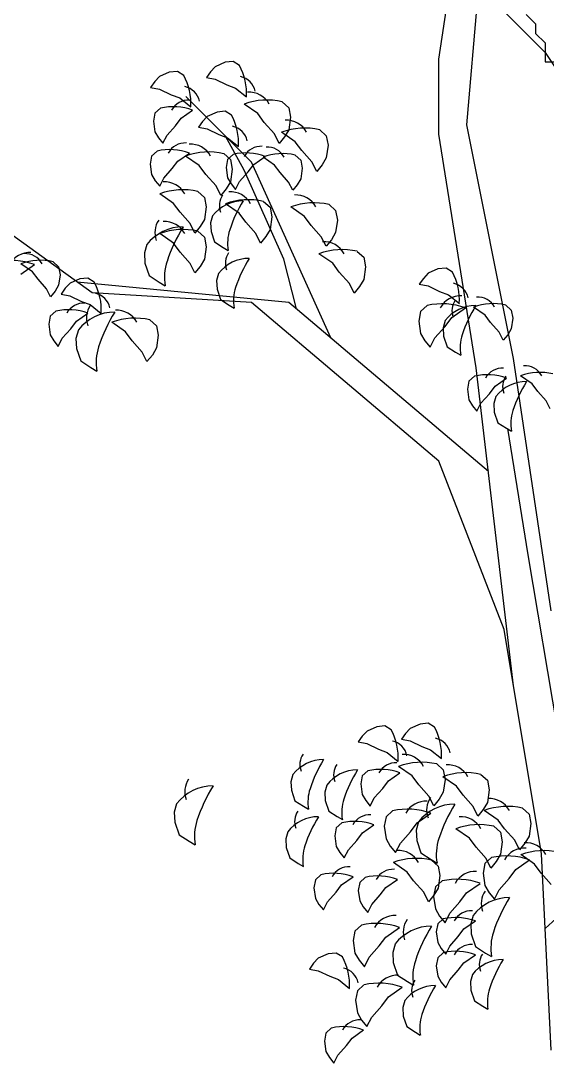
# Model space of a CAD drawing. Header units: metres. Extents: x 368 to 3789, y -155 to 1148.
# Drawn here: x 2213.16 to 2218.83, y 520.24 to 531.48 of the extents above; entities that cross this region are included whole.
import ezdxf

# ---------------------------------------------------------------- set-up
doc = ezdxf.new("R2010")
doc.units = ezdxf.units.M

# ---------------------------------------------------------------- blocks, each defined once
blk = doc.blocks.new('A$C09CF175E')
at = {"color": 45}
for p, q in [((1978.5, 4080.9), (2095.8, 4854.1)), ((2048.9, 3916.9), (2119.2, 4737)), ((1978.5, 3893.5), (1978.5, 4080.9)), ((1509.6, 3823.2), (1345.5, 3987.2)), ((2072.3, 3307.7), (1978.5, 3893.5)), ((2166.1, 3331.1), (2048.9, 3916.9)), ((1491.7, 3803.2), (1444.5, 3888.2)), ((1708.3, 3382.7), (1509.6, 3823.2)), ((1111, 3495.1), (688.9, 3799.7)), ((1591, 3580.1), (1491.7, 3803.2)), ((1622.3, 3455.6), (1591, 3580.1)), ((1603.4, 3471.7), (1073.3, 3522.3)), ((1509.6, 3471.7), (1111, 3495.1)), ((1978.5, 3073.4), (1509.6, 3471.7)), ((2102.9, 3048), (1603.4, 3471.7)), ((2259.9, 2698.5), (2166.1, 3331.1)), ((2166.1, 2511), (2072.3, 3307.7)), ((2202.8, 2838.9), (2151.3, 3155.3)), ((2142.6, 2651.6), (1978.5, 3073.4)), ((2276.5, 2397.4), (2202.8, 2838.9)), ((2236.4, 2089.3), (2142.6, 2651.6)), ((2259.9, 1597.2), (2236.4, 2089.3)), ((2245.3, 1902.3), (2424, 2065.8))]:
    blk.add_line(p, q, dxfattribs=at)
at = {"color": 74}
for p, q in [((1463.7, 4075.1), (1443.3, 4073.2)), ((1479.6, 4065.3), (1463.7, 4075.1)), ((1324.1, 4050.2), (1303.7, 4048.3)), ((1340, 4040.4), (1324.1, 4050.2)), ((1406.8, 4049.7), (1396.6, 4035)), ((1418.9, 4062.3), (1406.8, 4049.7)), ((1443.3, 4073.2), (1418.9, 4062.3)), ((1267.3, 4024.8), (1257.1, 4010.1)), ((1279.4, 4037.4), (1267.3, 4024.8)), ((1303.7, 4048.3), (1279.4, 4037.4)), ((1396.6, 4035), (1418.7, 4030.9)), ((1418.7, 4030.9), (1447.6, 4016.9)), ((1257.1, 4010.1), (1279.2, 4006)), ((1279.2, 4006), (1308.1, 3992)), ((1447.6, 4016.9), (1469.6, 4008.7)), ((1469.6, 4008.7), (1496.9, 3986.4)), ((1308.1, 3992), (1330, 3983.8)), ((1330, 3983.8), (1357.3, 3961.5)), ((1586.7, 3974.4), (1603.1, 3959.5)), ((1267.9, 3945.7), (1264.1, 3925.6)), ((1281.7, 3958.3), (1267.9, 3945.7)), ((1333.3, 3933.1), (1362.3, 3953.2)), ((1423.3, 3948.7), (1399, 3937.8)), ((1443.7, 3950.6), (1423.3, 3948.7)), ((1459.6, 3940.8), (1443.7, 3950.6)), ((1525.4, 3944.6), (1491, 3968.5)), ((1541.8, 3922.1), (1525.4, 3944.6)), ((1603.1, 3959.5), (1607.6, 3935.6)), ((1264.1, 3925.6), (1267.9, 3899.1)), ((1319.5, 3914.2), (1333.3, 3933.1)), ((1386.9, 3925.2), (1376.7, 3910.5)), ((1399, 3937.8), (1386.9, 3925.2)), ((1567.3, 3893.8), (1541.8, 3922.1)), ((1607.6, 3935.6), (1603.1, 3904.2)), ((1267.9, 3899.1), (1276.7, 3884)), ((1298.1, 3890.3), (1319.5, 3914.2)), ((1376.7, 3910.5), (1398.8, 3906.4)), ((1398.8, 3906.4), (1427.7, 3892.4)), ((1427.7, 3892.4), (1449.6, 3884.2)), ((1579.2, 3869.9), (1567.3, 3893.8)), ((1619.2, 3874.3), (1584.8, 3898.2)), ((1603.1, 3904.2), (1592.7, 3886.3)), ((1680.5, 3904.1), (1696.9, 3889.2)), ((1276.7, 3884), (1288, 3870.2)), ((1288, 3870.2), (1298.1, 3890.3)), ((1449.6, 3884.2), (1476.9, 3861.9)), ((1592.7, 3886.3), (1579.2, 3869.9)), ((1635.6, 3851.9), (1619.2, 3874.3)), ((1696.9, 3889.2), (1701.4, 3865.3)), ((1273.4, 3850.8), (1259.6, 3838.3)), ((1325.1, 3825.7), (1354, 3845.8)), ((1440.2, 3844.3), (1456.7, 3829.3)), ((1463.6, 3842.6), (1449.8, 3830)), ((1619.1, 3840.7), (1632.9, 3828.1)), ((1661.1, 3823.5), (1635.6, 3851.9)), ((1701.4, 3865.3), (1696.9, 3833.9)), ((1259.6, 3838.3), (1255.8, 3818.1)), ((1255.8, 3818.1), (1259.6, 3791.7)), ((1311.2, 3806.8), (1325.1, 3825.7)), ((1378.9, 3814.4), (1344.6, 3838.3)), ((1395.4, 3792), (1378.9, 3814.4)), ((1449.8, 3830), (1446, 3809.9)), ((1456.7, 3829.3), (1461.2, 3805.4)), ((1501.4, 3798.6), (1515.2, 3817.4)), ((1515.2, 3817.4), (1544.2, 3837.6)), ((1567.5, 3815.6), (1538.5, 3835.7)), ((1581.3, 3796.7), (1567.5, 3815.6)), ((1632.9, 3828.1), (1636.7, 3808)), ((1673, 3799.6), (1661.1, 3823.5)), ((1686.5, 3816), (1673, 3799.6)), ((1696.9, 3833.9), (1686.5, 3816)), ((1259.6, 3791.7), (1268.4, 3776.6)), ((1289.8, 3782.9), (1311.2, 3806.8)), ((1420.8, 3763.6), (1395.4, 3792)), ((1446, 3809.9), (1449.8, 3783.5)), ((1461.2, 3805.4), (1456.7, 3774)), ((1480, 3774.6), (1501.4, 3798.6)), ((1602.7, 3772.8), (1581.3, 3796.7)), ((1636.7, 3808), (1632.9, 3781.6)), ((1268.4, 3776.6), (1279.7, 3762.8)), ((1279.7, 3762.8), (1289.8, 3782.9)), ((1432.8, 3739.7), (1420.8, 3763.6)), ((1456.7, 3774), (1446.2, 3756.1)), ((1449.8, 3783.5), (1458.6, 3768.4)), ((1458.6, 3768.4), (1469.9, 3754.5)), ((1469.9, 3754.5), (1480, 3774.6)), ((1612.8, 3752.7), (1602.7, 3772.8)), ((1624.1, 3766.5), (1612.8, 3752.7)), ((1632.9, 3781.6), (1624.1, 3766.5)), ((1314.2, 3719.8), (1279.8, 3743.7)), ((1375.5, 3749.6), (1391.9, 3734.7)), ((1446.2, 3756.1), (1432.8, 3739.7)), ((1330.6, 3697.3), (1314.2, 3719.8)), ((1391.9, 3734.7), (1396.4, 3710.8)), ((1396.4, 3710.8), (1391.9, 3679.4)), ((1478.6, 3694.9), (1444.2, 3718.8)), ((1539.9, 3724.7), (1556.4, 3709.8)), ((1556.4, 3709.8), (1560.9, 3685.9)), ((1642.6, 3686.8), (1608.2, 3710.7)), ((1703.9, 3716.7), (1720.4, 3701.8)), ((1356, 3669), (1330.6, 3697.3)), ((1412.2, 3688.6), (1407.1, 3671)), ((1495.1, 3672.4), (1478.6, 3694.9)), ((1560.9, 3685.9), (1556.4, 3654.5)), ((1659.1, 3664.4), (1642.6, 3686.8)), ((1720.4, 3701.8), (1724.9, 3677.9)), ((1368, 3645), (1356, 3669)), ((1381.4, 3661.5), (1368, 3645)), ((1391.9, 3679.4), (1381.4, 3661.5)), ((1407.1, 3671), (1408.4, 3649.6)), ((1520.5, 3644.1), (1495.1, 3672.4)), ((1684.5, 3636), (1659.1, 3664.4)), ((1724.9, 3677.9), (1720.4, 3646.5)), ((1314.2, 3620.1), (1279.8, 3644.1)), ((1375.5, 3650), (1391.9, 3635.1)), ((1391.9, 3635.1), (1396.4, 3611.2)), ((1408.4, 3649.6), (1417.2, 3623.2)), ((1532.4, 3620.1), (1520.5, 3644.1)), ((1545.9, 3636.6), (1532.4, 3620.1)), ((1556.4, 3654.5), (1545.9, 3636.6)), ((1696.5, 3612.1), (1684.5, 3636)), ((1720.4, 3646.5), (1709.9, 3628.5)), ((1247.3, 3616.3), (1241.3, 3595.4)), ((1330.6, 3597.7), (1314.2, 3620.1)), ((1396.4, 3611.2), (1391.9, 3579.8)), ((1417.2, 3623.2), (1438.6, 3609.3)), ((1438.6, 3609.3), (1451.2, 3601.8)), ((1709.9, 3628.5), (1696.5, 3612.1)), ((1241.3, 3595.4), (1242.8, 3570)), ((1356, 3569.3), (1330.6, 3597.7)), ((1391.9, 3579.8), (1381.4, 3561.9)), ((1713, 3569.7), (1678.6, 3593.6)), ((1774.3, 3599.5), (1790.7, 3584.6)), ((1790.7, 3584.6), (1795.2, 3560.7)), ((931.9, 3542.6), (966.2, 3566.5)), ((961.1, 3548.4), (932.2, 3568.5)), ((1012.7, 3573.6), (1026.6, 3561)), ((1026.6, 3561), (1030.4, 3540.9)), ((1242.8, 3570), (1253.2, 3538.6)), ((1368, 3545.4), (1356, 3569.3)), ((1381.4, 3561.9), (1368, 3545.4)), ((1729.4, 3547.2), (1713, 3569.7)), ((1795.2, 3560.7), (1790.7, 3529.3)), ((1976.5, 3555.3), (1952.2, 3544.4)), ((1996.9, 3557.2), (1976.5, 3555.3)), ((2012.8, 3547.3), (1996.9, 3557.2)), ((975, 3529.5), (961.1, 3548.4)), ((996.4, 3505.6), (975, 3529.5)), ((1030.4, 3540.9), (1026.6, 3514.4)), ((1079.5, 3530.4), (1055.1, 3519.5)), ((1099.8, 3532.3), (1079.5, 3530.4)), ((1115.7, 3522.4), (1099.8, 3532.3)), ((1253.2, 3538.6), (1278.7, 3522.2)), ((1427.1, 3544.1), (1422.1, 3526.5)), ((1422.1, 3526.5), (1423.4, 3505.1)), ((1754.8, 3518.9), (1729.4, 3547.2)), ((1790.7, 3529.3), (1780.3, 3511.4)), ((1940.1, 3531.8), (1929.9, 3517.1)), ((1952.2, 3544.4), (1940.1, 3531.8)), ((1006.5, 3485.5), (996.4, 3505.6)), ((1026.6, 3514.4), (1017.8, 3499.3)), ((1043, 3506.8), (1032.8, 3492.2)), ((1055.1, 3519.5), (1043, 3506.8)), ((1278.7, 3522.2), (1293.6, 3513.2)), ((1423.4, 3505.1), (1432.2, 3478.7)), ((1766.8, 3495), (1754.8, 3518.9)), ((1780.3, 3511.4), (1766.8, 3495)), ((1929.9, 3517.1), (1952, 3512.9)), ((1952, 3512.9), (1980.9, 3498.9)), ((1017.8, 3499.3), (1006.5, 3485.5)), ((1032.8, 3492.2), (1054.9, 3488)), ((1054.9, 3488), (1083.8, 3474)), ((1432.2, 3478.7), (1453.6, 3464.9)), ((1980.9, 3498.9), (2002.8, 3490.8)), ((2002.8, 3490.8), (2030.2, 3468.5)), ((1019.4, 3449.5), (1005.5, 3436.9)), ((1083.8, 3474), (1105.7, 3465.9)), ((1105.7, 3465.9), (1133.1, 3443.6)), ((1453.6, 3464.9), (1466.2, 3457.3)), ((1933.2, 3448.8), (1928.8, 3424.9)), ((1949.7, 3463.7), (1933.2, 3448.8)), ((2011, 3433.8), (2045.4, 3457.7)), ((2094.7, 3439.7), (2065.7, 3459.8)), ((2146.3, 3464.8), (2160.1, 3452.2)), ((2160.1, 3452.2), (2163.9, 3432.1)), ((1005.5, 3436.9), (1001.8, 3416.8)), ((1057.1, 3405.4), (1071, 3424.3)), ((1071, 3424.3), (1100, 3444.4)), ((1255.4, 3427.8), (1271.8, 3412.9)), ((1928.8, 3424.9), (1933.2, 3393.5)), ((1994.6, 3425.8), (1989.6, 3408.1)), ((1994.5, 3411.4), (2011, 3433.8)), ((2108.5, 3420.8), (2094.7, 3439.7)), ((2163.9, 3432.1), (2160.1, 3405.7)), ((1001.8, 3416.8), (1005.5, 3390.3)), ((1035.7, 3381.5), (1057.1, 3405.4)), ((1076, 3402.4), (1070, 3381.4)), ((1194.1, 3397.9), (1159.7, 3421.9)), ((1210.5, 3375.5), (1194.1, 3397.9)), ((1271.8, 3412.9), (1276.3, 3389)), ((1969.1, 3383), (1994.5, 3411.4)), ((1989.6, 3408.1), (1990.8, 3386.8)), ((2129.9, 3396.9), (2108.5, 3420.8)), ((2140, 3376.8), (2129.9, 3396.9)), ((2160.1, 3405.7), (2151.3, 3390.6)), ((1005.5, 3390.3), (1014.3, 3375.2)), ((1014.3, 3375.2), (1025.7, 3361.4)), ((1025.7, 3361.4), (1035.7, 3381.5)), ((1070, 3381.4), (1071.5, 3356)), ((1235.9, 3347.1), (1210.5, 3375.5)), ((1276.3, 3389), (1271.8, 3357.6)), ((1933.2, 3393.5), (1943.7, 3375.6)), ((1943.7, 3375.6), (1957.2, 3359.1)), ((1957.2, 3359.1), (1969.1, 3383)), ((1990.8, 3386.8), (1999.6, 3360.3)), ((2151.3, 3390.6), (2140, 3376.8)), ((1071.5, 3356), (1082, 3324.7)), ((1247.9, 3323.2), (1235.9, 3347.1)), ((1271.8, 3357.6), (1261.4, 3339.7)), ((1999.6, 3360.3), (2021, 3346.5)), ((2021, 3346.5), (2033.6, 3338.9)), ((1082, 3324.7), (1107.4, 3308.2)), ((1261.4, 3339.7), (1247.9, 3323.2)), ((1107.4, 3308.2), (1122.4, 3299.3)), ((2054.1, 3274.2), (2050.4, 3254)), ((2068, 3286.7), (2054.1, 3274.2)), ((2119.6, 3261.6), (2148.5, 3281.7)), ((2212.6, 3267.5), (2183.6, 3287.6)), ((2226.4, 3248.6), (2212.6, 3267.5)), ((2050.4, 3254), (2054.1, 3227.6)), ((2084.3, 3218.8), (2105.7, 3242.7)), ((2105.7, 3242.7), (2119.6, 3261.6)), ((2247.8, 3224.7), (2226.4, 3248.6)), ((2054.1, 3227.6), (2062.9, 3212.5)), ((2074.3, 3198.7), (2084.3, 3218.8)), ((2121.6, 3235.4), (2116.5, 3217.8)), ((2116.5, 3217.8), (2117.8, 3196.4)), ((2257.9, 3204.6), (2247.8, 3224.7)), ((2062.9, 3212.5), (2074.3, 3198.7)), ((2117.8, 3196.4), (2126.6, 3170)), ((2126.6, 3170), (2148, 3156.2)), ((2148, 3156.2), (2160.6, 3148.6)), ((1823.3, 2408.1), (1799, 2397.2)), ((1843.7, 2410), (1823.3, 2408.1)), ((1859.6, 2400.2), (1843.7, 2410)), ((1907.4, 2404), (1895.4, 2391.4)), ((1931.8, 2414.9), (1907.4, 2404)), ((1952.2, 2416.8), (1931.8, 2414.9)), ((1968.1, 2407), (1952.2, 2416.8)), ((1786.9, 2384.6), (1776.7, 2369.9)), ((1799, 2397.2), (1786.9, 2384.6)), ((1895.4, 2391.4), (1885.2, 2376.7)), ((1776.7, 2369.9), (1798.8, 2365.8)), ((1798.8, 2365.8), (1827.7, 2351.8)), ((1827.7, 2351.8), (1849.6, 2343.6)), ((1885.2, 2376.7), (1907.3, 2372.5)), ((1907.3, 2372.5), (1936.2, 2358.5)), ((1936.2, 2358.5), (1958.1, 2350.4)), ((1849.6, 2343.6), (1876.9, 2321.3)), ((1958.1, 2350.4), (1985.4, 2328.1)), ((1912.3, 2284.9), (1877.9, 2308.8)), ((1973.6, 2314.7), (1990, 2299.8)), ((1990, 2299.8), (1994.5, 2275.9)), ((1613.5, 2288), (1608.4, 2270.4)), ((1787.1, 2284.9), (1783.3, 2264.7)), ((1800.9, 2297.4), (1787.1, 2284.9)), ((1852.6, 2272.3), (1881.5, 2292.4)), ((1928.7, 2262.4), (1912.3, 2284.9)), ((2023, 2258.8), (1988.6, 2282.7)), ((1994.5, 2275.9), (1990, 2244.5)), ((2084.3, 2288.7), (2100.7, 2273.8)), ((2100.7, 2273.8), (2105.2, 2249.9)), ((1608.4, 2270.4), (1609.7, 2249)), ((1609.7, 2249), (1618.5, 2222.6)), ((1698.1, 2262), (1693.1, 2244.4)), ((1783.3, 2264.7), (1787.1, 2238.3)), ((1817.3, 2229.5), (1838.7, 2253.4)), ((1838.7, 2253.4), (1852.6, 2272.3)), ((1954.1, 2234.1), (1928.7, 2262.4)), ((2039.4, 2236.4), (2023, 2258.8)), ((2105.2, 2249.9), (2100.7, 2218.5)), ((1618.5, 2222.6), (1639.9, 2208.8)), ((1693.1, 2244.4), (1694.4, 2223)), ((1694.4, 2223), (1703.2, 2196.6)), ((1787.1, 2238.3), (1795.9, 2223.2)), ((1795.9, 2223.2), (1807.2, 2209.4)), ((1807.2, 2209.4), (1817.3, 2229.5)), ((1966.1, 2210.2), (1954.1, 2234.1)), ((1979.6, 2226.6), (1966.1, 2210.2)), ((1990, 2244.5), (1979.6, 2226.6)), ((2064.9, 2208), (2039.4, 2236.4)), ((1322.2, 2215), (1316.2, 2194.1)), ((1639.9, 2208.8), (1652.5, 2201.2)), ((1703.2, 2196.6), (1724.6, 2182.7)), ((1863.1, 2197.3), (1846.6, 2182.4)), ((2076.8, 2184.1), (2064.9, 2208)), ((2090.3, 2200.6), (2076.8, 2184.1)), ((2100.7, 2218.5), (2090.3, 2200.6)), ((2127.2, 2174.2), (2092.8, 2198.1)), ((2188.5, 2204.1), (2205, 2189.2)), ((1316.2, 2194.1), (1317.7, 2168.7)), ((1317.7, 2168.7), (1328.2, 2137.3)), ((1724.6, 2182.7), (1737.2, 2175.2)), ((1846.6, 2182.4), (1842.2, 2158.5)), ((1927.9, 2169.4), (1921.9, 2148.5)), ((1924.4, 2167.4), (1958.8, 2191.3)), ((2143.6, 2151.8), (2127.2, 2174.2)), ((2205, 2189.2), (2209.4, 2165.2)), ((1600.4, 2144.8), (1595.4, 2127.2)), ((1722, 2154.7), (1718.2, 2134.6)), ((1735.8, 2167.3), (1722, 2154.7)), ((1773.6, 2123.2), (1787.4, 2142.1)), ((1787.4, 2142.1), (1816.4, 2162.2)), ((1842.2, 2158.5), (1846.6, 2127.1)), ((1882.5, 2116.6), (1907.9, 2145)), ((1907.9, 2145), (1924.4, 2167.4)), ((1921.9, 2148.5), (1923.4, 2123.1)), ((2055.6, 2128.7), (2021.2, 2152.6)), ((2116.9, 2158.5), (2133.3, 2143.6)), ((2133.3, 2143.6), (2137.8, 2119.7)), ((2169.1, 2123.4), (2143.6, 2151.8)), ((2209.4, 2165.2), (2205, 2133.9)), ((1328.2, 2137.3), (1353.6, 2120.9)), ((1353.6, 2120.9), (1368.5, 2111.9)), ((1595.4, 2127.2), (1596.7, 2105.8)), ((1718.2, 2134.6), (1722, 2108.1)), ((1752.2, 2099.3), (1773.6, 2123.2)), ((1846.6, 2127.1), (1857.1, 2109.1)), ((1870.6, 2092.7), (1882.5, 2116.6)), ((1923.4, 2123.1), (1933.9, 2091.8)), ((2072, 2106.2), (2055.6, 2128.7)), ((2137.8, 2119.7), (2133.3, 2088.3)), ((2181, 2099.5), (2169.1, 2123.4)), ((2194.5, 2115.9), (2181, 2099.5)), ((2205, 2133.9), (2194.5, 2115.9)), ((1596.7, 2105.8), (1605.5, 2079.4)), ((1722, 2108.1), (1730.8, 2093)), ((1730.8, 2093), (1742.1, 2079.2)), ((1742.1, 2079.2), (1752.2, 2099.3)), ((1857.1, 2109.1), (1870.6, 2092.7)), ((1933.9, 2091.8), (1959.3, 2075.3)), ((2097.4, 2077.9), (2072, 2106.2)), ((1605.5, 2079.4), (1626.9, 2065.6)), ((1626.9, 2065.6), (1639.5, 2058)), ((1899.2, 2044), (1864.9, 2067.9)), ((1959.3, 2075.3), (1974.3, 2066.4)), ((1960.5, 2073.9), (1977, 2059)), ((2094.1, 2065.2), (2089.7, 2041.3)), ((2110.6, 2080.1), (2094.1, 2065.2)), ((2109.4, 2053.9), (2097.4, 2077.9)), ((2122.8, 2070.4), (2109.4, 2053.9)), ((2133.3, 2088.3), (2122.8, 2070.4)), ((2171.9, 2050.3), (2206.3, 2074.2)), ((2218.4, 2063.6), (2184, 2087.5)), ((1915.7, 2021.6), (1899.2, 2044)), ((1977, 2059), (1981.5, 2035.1)), ((2089.7, 2041.3), (2094.1, 2009.9)), ((2155.4, 2027.9), (2171.9, 2050.3)), ((2234.8, 2041.2), (2218.4, 2063.6)), ((2260.2, 2012.8), (2234.8, 2041.2)), ((1669.9, 2024.5), (1666.1, 2004.4)), ((1683.7, 2037.1), (1669.9, 2024.5)), ((1721.5, 1993.1), (1735.3, 2011.9)), ((1735.3, 2011.9), (1764.3, 2032.1)), ((1780.6, 2018), (1776.8, 1997.9)), ((1794.4, 2030.6), (1780.6, 2018)), ((1846, 2005.4), (1875, 2025.6)), ((1941.1, 1993.2), (1915.7, 2021.6)), ((1986.8, 2021.6), (1970.4, 2006.6)), ((1981.5, 2035.1), (1977, 2003.7)), ((2048.1, 1991.7), (2082.5, 2015.6)), ((2130, 1999.5), (2155.4, 2027.9)), ((1666.1, 2004.4), (1669.9, 1978)), ((1700.1, 1969.2), (1721.5, 1993.1)), ((1776.8, 1997.9), (1780.6, 1971.5)), ((1810.8, 1962.6), (1832.2, 1986.6)), ((1832.2, 1986.6), (1846, 2005.4)), ((1953.1, 1969.3), (1941.1, 1993.2)), ((1966.5, 1985.8), (1953.1, 1969.3)), ((1970.4, 2006.6), (1965.9, 1982.7)), ((1977, 2003.7), (1966.5, 1985.8)), ((2031.7, 1969.3), (2048.1, 1991.7)), ((2094.1, 2009.9), (2104.6, 1992)), ((2104.6, 1992), (2118.1, 1975.6)), ((2118.1, 1975.6), (2130, 1999.5)), ((1669.9, 1978), (1678.7, 1962.9)), ((1678.7, 1962.9), (1690, 1949)), ((1690, 1949), (1700.1, 1969.2)), ((1780.6, 1971.5), (1789.4, 1956.4)), ((1800.7, 1942.5), (1810.8, 1962.6)), ((1965.9, 1982.7), (1970.4, 1951.3)), ((2006.3, 1940.9), (2031.7, 1969.3)), ((1789.4, 1956.4), (1800.7, 1942.5)), ((1970.4, 1951.3), (1980.9, 1933.4)), ((1980.9, 1933.4), (1994.3, 1917)), ((1994.3, 1917), (2006.3, 1940.9)), ((2064.7, 1935.1), (2058.7, 1914.2)), ((1784.9, 1910.9), (1768.5, 1896)), ((1976, 1913.9), (1972.2, 1893.7)), ((1989.8, 1926.4), (1976, 1913.9)), ((2041.4, 1901.3), (2070.4, 1921.4)), ((2058.7, 1914.2), (2060.2, 1888.8)), ((1768.5, 1896), (1764, 1872.1)), ((1829.8, 1858.6), (1846.2, 1881)), ((1846.2, 1881), (1880.6, 1904.9)), ((1972.2, 1893.7), (1976, 1867.3)), ((2006.2, 1858.5), (2027.6, 1882.4)), ((2027.6, 1882.4), (2041.4, 1901.3)), ((2060.2, 1888.8), (2070.7, 1857.4)), ((1764, 1872.1), (1768.5, 1840.7)), ((1804.4, 1830.2), (1829.8, 1858.6)), ((1869.3, 1863.5), (1863.3, 1842.6)), ((1976, 1867.3), (1984.8, 1852.2)), ((1996.1, 1838.4), (2006.2, 1858.5)), ((2070.7, 1857.4), (2096.1, 1841)), ((1701.3, 1838.9), (1676.9, 1828)), ((1721.7, 1840.8), (1701.3, 1838.9)), ((1737.6, 1831), (1721.7, 1840.8)), ((1768.5, 1840.7), (1779, 1822.8)), ((1792.4, 1806.3), (1804.4, 1830.2)), ((1863.3, 1842.6), (1864.8, 1817.2)), ((1976, 1829.3), (1972.2, 1809.1)), ((1989.8, 1841.8), (1976, 1829.3)), ((1984.8, 1852.2), (1996.1, 1838.4)), ((2041.4, 1816.7), (2070.4, 1836.8)), ((2096.1, 1841), (2111, 1832)), ((1664.8, 1815.4), (1654.6, 1800.7)), ((1676.9, 1828), (1664.8, 1815.4)), ((1779, 1822.8), (1792.4, 1806.3)), ((1864.8, 1817.2), (1875.3, 1785.8)), ((1972.2, 1809.1), (1976, 1782.7)), ((2027.6, 1797.8), (2041.4, 1816.7)), ((1654.6, 1800.7), (1676.7, 1796.6)), ((1676.7, 1796.6), (1705.6, 1782.6)), ((1705.6, 1782.6), (1727.6, 1774.4)), ((1875.3, 1785.8), (1900.7, 1769.4)), ((1976, 1782.7), (1984.8, 1767.6)), ((2006.2, 1773.9), (2027.6, 1797.8)), ((2062.9, 1786.9), (2057.8, 1769.3)), ((1727.6, 1774.4), (1754.9, 1752.1)), ((1791.4, 1761.2), (1775, 1746.3)), ((1852.7, 1731.3), (1887.1, 1755.2)), ((1900.7, 1769.4), (1915.6, 1760.4)), ((1984.8, 1767.6), (1996.1, 1753.8)), ((1996.1, 1753.8), (2006.2, 1773.9)), ((2057.8, 1769.3), (2059.1, 1747.9)), ((1775, 1746.3), (1770.5, 1722.4)), ((1836.3, 1708.9), (1852.7, 1731.3)), ((2059.1, 1747.9), (2067.9, 1721.4)), ((1770.5, 1722.4), (1775, 1691)), ((1810.9, 1680.5), (1836.3, 1708.9)), ((1893.5, 1721.8), (1888.5, 1704.2)), ((1888.5, 1704.2), (1889.7, 1682.8)), ((2067.9, 1721.4), (2089.3, 1707.6)), ((2089.3, 1707.6), (2101.9, 1700.1)), ((1775, 1691), (1785.5, 1673.1)), ((1785.5, 1673.1), (1798.9, 1656.6)), ((1798.9, 1656.6), (1810.9, 1680.5)), ((1889.7, 1682.8), (1898.6, 1656.4)), ((1709.8, 1653.1), (1695.9, 1640.5)), ((1761.4, 1627.9), (1790.3, 1648.1)), ((1898.6, 1656.4), (1920, 1642.5)), ((1695.9, 1640.5), (1692.1, 1620.4)), ((1692.1, 1620.4), (1695.9, 1594)), ((1747.5, 1609.1), (1761.4, 1627.9)), ((1920, 1642.5), (1932.5, 1635)), ((1695.9, 1594), (1704.7, 1578.9)), ((1726.1, 1585.1), (1747.5, 1609.1)), ((1704.7, 1578.9), (1716.1, 1565)), ((1716.1, 1565), (1726.1, 1585.1))]:
    blk.add_line(p, q, dxfattribs=at)
for centre, radius, start, end in [((1355.2, 3996.7), 142, 355.8728, 28.8905), ((1215.7, 3971.8), 142, 355.8728, 28.8905), ((1471.7, 3990), 48.5, 12.6587, 77.3289), ((1332.2, 3965.1), 48.5, 12.6587, 77.3289), ((1503.3, 3940.9), 57.6, 28.6267, 93.2969), ((1351.9, 3930), 48.5, 86.7031, 151.3733), ((1548.9, 3810), 168.7, 77.0651, 110.0828), ((1313.5, 3819.8), 142, 69.9172, 102.9349), ((1335.3, 3872.1), 142, 355.8728, 28.8905), ((1597.1, 3870.6), 57.6, 28.6267, 93.2969), ((1451.8, 3865.5), 48.5, 12.6587, 77.3289), ((1642.7, 3739.7), 168.7, 77.0651, 110.0828), ((1343.7, 3822.6), 48.5, 86.7031, 151.3733), ((1356.8, 3810.7), 57.6, 28.6267, 93.2969), ((1305.2, 3712.4), 142, 69.9172, 102.9349), ((1402.5, 3679.8), 168.7, 77.0651, 110.0828), ((1495.4, 3704.1), 142, 69.9172, 102.9349), ((1533.9, 3814.3), 48.5, 86.7031, 151.3733), ((1587.3, 3702.3), 142, 77.0651, 110.0828), ((1548.8, 3812.5), 48.5, 28.6267, 93.2969), ((1292, 3716.1), 57.6, 28.6267, 93.2969), ((1337.7, 3585.2), 168.7, 77.0651, 110.0828), ((1476.7, 3713.8), 47.3, 146.2055, 200.3658), ((1456.5, 3691.2), 57.6, 28.6267, 93.2969), ((1620.5, 3683.2), 57.6, 28.6267, 93.2969), ((1489, 3629.3), 97, 90, 142.3456), ((1502.2, 3560.3), 168.7, 77.0651, 110.0828), ((1781.2, 3545.8), 343.4, 148.2926, 161.7522), ((1666.2, 3552.3), 168.7, 77.0651, 110.0828), ((1338.5, 3545.9), 115.2, 90, 142.3456), ((1323.9, 3646.3), 56.2, 146.2055, 200.3658), ((1292, 3616.5), 57.6, 28.6267, 93.2969), ((1685.5, 3446.7), 407.9, 148.2926, 161.7522), ((1337.7, 3485.6), 168.7, 77.0651, 110.0828), ((1556.1, 3620), 106.4, 161.7522, 189.8723), ((1690.9, 3566), 57.6, 28.6267, 93.2969), ((954, 3538.9), 57.6, 86.7031, 151.3733), ((942.5, 3545.3), 48.5, 28.6267, 93.2969), ((1503.9, 3484.9), 97, 90, 142.3456), ((1491.6, 3569.4), 47.3, 146.2055, 200.3658), ((1796.1, 3401.4), 343.4, 148.2926, 161.7522), ((1736.5, 3435.1), 168.7, 77.0651, 110.0828), ((908.3, 3408), 168.7, 69.9172, 102.9349), ((981, 3435.1), 142, 77.0651, 110.0828), ((1418.2, 3534.9), 126.4, 161.7522, 189.8723), ((1888.5, 3478.7), 142, 355.8728, 28.8905), ((991.4, 3453.8), 142, 355.8728, 28.8905), ((1571, 3475.6), 106.4, 161.7522, 189.8723), ((2005, 3472), 48.5, 12.6587, 77.3289), ((1107.9, 3447.1), 48.5, 12.6587, 77.3289), ((2033.1, 3430.2), 57.6, 86.7031, 151.3733), ((2059.1, 3451), 47.3, 146.2055, 200.3658), ((2076.1, 3436.6), 48.5, 28.6267, 93.2969), ((1051.2, 3311), 142, 69.9172, 102.9349), ((1089.6, 3421.2), 48.5, 86.7031, 151.3733), ((1152.6, 3432.4), 56.2, 146.2055, 200.3658), ((1172, 3394.3), 57.6, 28.6267, 93.2969), ((1987.4, 3299.3), 168.7, 69.9172, 102.9349), ((2071.4, 3366.5), 97, 90, 142.3456), ((2363.6, 3283), 343.4, 148.2926, 161.7522), ((2114.5, 3326.4), 142, 77.0651, 110.0828), ((1167.2, 3332), 115.2, 90, 142.3456), ((1514.2, 3232.8), 407.9, 148.2926, 161.7522), ((1217.6, 3263.4), 168.7, 77.0651, 110.0828), ((2138.5, 3357.2), 106.4, 161.7522, 189.8723), ((1246.9, 3320.9), 126.4, 161.7522, 189.8723), ((2138.2, 3258.5), 48.5, 86.7031, 151.3733), ((2232.4, 3154.2), 142, 77.0651, 110.0828), ((2193.9, 3264.4), 48.5, 28.6267, 93.2969), ((2099.8, 3148.3), 142, 69.9172, 102.9349), ((2198.4, 3176.2), 97, 90, 142.3456), ((2186, 3260.7), 47.3, 146.2055, 200.3658), ((2490.5, 3092.7), 343.4, 148.2926, 161.7522), ((2265.5, 3166.9), 106.4, 161.7522, 189.8723), ((1843.7, 2338.3), 142, 355.8728, 28.8905), ((1735.2, 2331.6), 142, 355.8728, 28.8905), ((1960.2, 2331.7), 48.5, 12.6587, 77.3289), ((1851.8, 2324.9), 48.5, 12.6587, 77.3289), ((1690.3, 2228.8), 97, 90, 142.3456), ((1678, 2313.3), 47.3, 146.2055, 200.3658), ((1982.4, 2145.3), 343.4, 148.2926, 161.7522), ((1890.2, 2281.2), 57.6, 28.6267, 93.2969), ((1774.9, 2202.7), 97, 90, 142.3456), ((1762.6, 2287.3), 47.3, 146.2055, 200.3658), ((2067.1, 2119.2), 343.4, 148.2926, 161.7522), ((1832.7, 2159), 142, 69.9172, 102.9349), ((1871.2, 2269.2), 48.5, 86.7031, 151.3733), ((1935.8, 2150.3), 168.7, 77.0651, 110.0828), ((2000.9, 2255.2), 57.6, 28.6267, 93.2969), ((1398.8, 2245), 56.2, 146.2055, 200.3658), ((2046.5, 2124.3), 168.7, 77.0651, 110.0828), ((1413.4, 2144.6), 115.2, 90, 142.3456), ((1760.4, 2045.4), 407.9, 148.2926, 161.7522), ((1757.4, 2219.5), 106.4, 161.7522, 189.8723), ((1842, 2193.4), 106.4, 161.7522, 189.8723), ((1946.5, 2163.8), 57.6, 86.7031, 151.3733), ((2004.5, 2199.5), 56.2, 146.2055, 200.3658), ((2105.1, 2170.5), 57.6, 28.6267, 93.2969), ((1664.9, 2170.1), 47.3, 146.2055, 200.3658), ((1900.9, 2032.9), 168.7, 69.9172, 102.9349), ((2019.1, 2099.1), 115.2, 90, 142.3456), ((2366.1, 1999.9), 407.9, 148.2926, 161.7522), ((2150.7, 2039.7), 168.7, 77.0651, 110.0828), ((1493.1, 2133.6), 126.4, 161.7522, 189.8723), ((1677.2, 2085.6), 97, 90, 142.3456), ((1969.4, 2002.1), 343.4, 148.2926, 161.7522), ((1767.6, 2028.8), 142, 69.9172, 102.9349), ((1806, 2139), 48.5, 86.7031, 151.3733), ((2033.5, 2125), 57.6, 28.6267, 93.2969), ((2079.1, 1994.1), 168.7, 77.0651, 110.0828), ((2098.8, 2088), 126.4, 161.7522, 189.8723), ((2196.3, 2059.9), 57.6, 28.6267, 93.2969), ((1744.3, 2076.3), 106.4, 161.7522, 189.8723), ((1877.1, 2040.4), 57.6, 28.6267, 93.2969), ((2194, 2046.6), 57.6, 86.7031, 151.3733), ((2241.9, 1929), 168.7, 77.0651, 110.0828), ((1922.8, 1909.5), 168.7, 77.0651, 110.0828), ((2148.3, 1915.7), 168.7, 69.9172, 102.9349), ((1715.5, 1898.7), 142, 69.9172, 102.9349), ((1753.9, 2008.8), 48.5, 86.7031, 151.3733), ((1864.7, 2002.3), 48.5, 86.7031, 151.3733), ((2070.2, 1988), 57.6, 86.7031, 151.3733), ((1826.2, 1892.1), 142, 69.9172, 102.9349), ((2024.6, 1857.2), 168.7, 69.9172, 102.9349), ((2141.3, 1965.1), 56.2, 146.2055, 200.3658), ((2155.9, 1864.8), 115.2, 90, 142.3456), ((2502.9, 1765.6), 407.9, 148.2926, 161.7522), ((1868.3, 1877.4), 57.6, 86.7031, 151.3733), ((2060.1, 1898.2), 48.5, 86.7031, 151.3733), ((1822.7, 1746.5), 168.7, 69.9172, 102.9349), ((1960.5, 1793.2), 115.2, 90, 142.3456), ((1945.9, 1893.6), 56.2, 146.2055, 200.3658), ((2307.5, 1694), 407.9, 148.2926, 161.7522), ((2021.6, 1788), 142, 69.9172, 102.9349), ((2235.6, 1853.7), 126.4, 161.7522, 189.8723), ((2060.1, 1813.6), 48.5, 86.7031, 151.3733), ((1613.2, 1762.4), 142, 355.8728, 28.8905), ((2021.6, 1703.4), 142, 69.9172, 102.9349), ((2127.3, 1812.1), 47.3, 146.2055, 200.3658), ((1729.7, 1755.7), 48.5, 12.6587, 77.3289), ((2040.2, 1782.1), 126.4, 161.7522, 189.8723), ((2139.7, 1727.6), 97, 90, 142.3456), ((2431.8, 1644.1), 343.4, 148.2926, 161.7522), ((1874.9, 1727.7), 57.6, 86.7031, 151.3733), ((1829.2, 1596.8), 168.7, 69.9172, 102.9349), ((1970.3, 1662.5), 97, 90, 142.3456), ((1958, 1747), 47.3, 146.2055, 200.3658), ((2262.5, 1579), 343.4, 148.2926, 161.7522), ((2206.8, 1718.3), 106.4, 161.7522, 189.8723), ((1780, 1624.8), 48.5, 86.7031, 151.3733), ((2037.4, 1653.2), 106.4, 161.7522, 189.8723), ((1741.6, 1514.6), 142, 69.9172, 102.9349)]:
    blk.add_arc(centre, radius, start, end, dxfattribs=at)
blk = doc.blocks.new('A$C75B70EFF')
at = {"color": 35}
for p, q in [((2777.5, 2527.6), (2873.4, 2431.9)), ((2873.4, 2495.7), (2905.3, 2463.8)), ((2905.3, 2463.8), (2905.3, 2431.9)), ((2873.4, 2431.9), (2937.3, 2368)), ((2905.3, 2431.9), (2937.3, 2399.9)), ((2937.3, 2399.9), (2937.3, 2336.1)), ((2937.3, 2368), (3001.2, 2272.2)), ((2937.3, 2336.1), (2969.2, 2336.1))]:
    blk.add_line(p, q, dxfattribs=at)

msp = doc.modelspace()

# ---------------------------------------------------------------- block references
for name, p, xscale, yscale, zscale in [('A$C75B70EFF', (2209.36, 523.518), 0.003218393350110997, 0.003218393350110997, 0.003218393350110997), ('A$C09CF175E', (2209.151, 513.503), 0.00430364964322203, 0.00430364964322203, 0.00430364964322203)]:
    msp.add_blockref(name, p, dxfattribs=dict(xscale=xscale, yscale=yscale, zscale=zscale))

doc.saveas('drawing.dxf')
